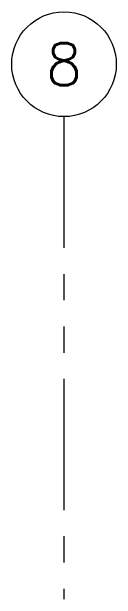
# Model space of a CAD drawing. Header units: millimetres. Extents: x -3 to 53, y -110 to 39.
# Drawn here: x 14.775 to 15.275, y 11.55 to 14.35 of the extents above; entities that cross this region are included whole.
import ezdxf
from ezdxf.enums import TextEntityAlignment as Align

# ---------------------------------------------------------------- set-up
doc = ezdxf.new("R2010")
doc.units = ezdxf.units.MM
doc.linetypes.add('PHANTOM', pattern=[63.5, 31.75, -6.35, 6.35, -6.35, 6.35, -6.35])
doc.linetypes.add('PHANTOM2', pattern=[1.25, 0.625, -0.125, 0.125, -0.125, 0.125, -0.125])
doc.layers.add('A-EJES', color=8, linetype='PHANTOM')
doc.styles.add('ROMANS', font='ROMANS.shx', dxfattribs={"oblique": 10})

# ---------------------------------------------------------------- blocks, each defined once
blk = doc.blocks.new('Ejes_Torre C')
at = {"layer": 'A-EJES', "color": 8, "linetype": 'PHANTOM2', "lineweight": 0}
blk.add_lwpolyline([(15.025, 16.65), (15.025, 14.35)], dxfattribs=at)
at = {"layer": 'A-EJES', "color": 8, "linetype": 'Continuous', "lineweight": 0}
blk.add_circle((15.025, 16.9), 0.25, dxfattribs=at)
at = {"layer": 'A-EJES', "color": 8, "linetype": 'Continuous', "lineweight": 0, "style": 'ROMANS'}
blk.add_text('8', height=0.2, dxfattribs=at).set_placement((15.025, 16.9), align=Align.MIDDLE_CENTER)
blk = doc.blocks.new('arq.')
at = {"layer": 'A-EJES', "color": 8, "lineweight": 0}
blk.add_blockref('Ejes_Torre C', (101.2127, -0.9064), dxfattribs=at)

msp = doc.modelspace()

# ---------------------------------------------------------------- block references
at = {"color": 7}
msp.add_blockref('arq.', (-101.2125, -1.8936), dxfattribs=at)

doc.saveas('drawing.dxf')
